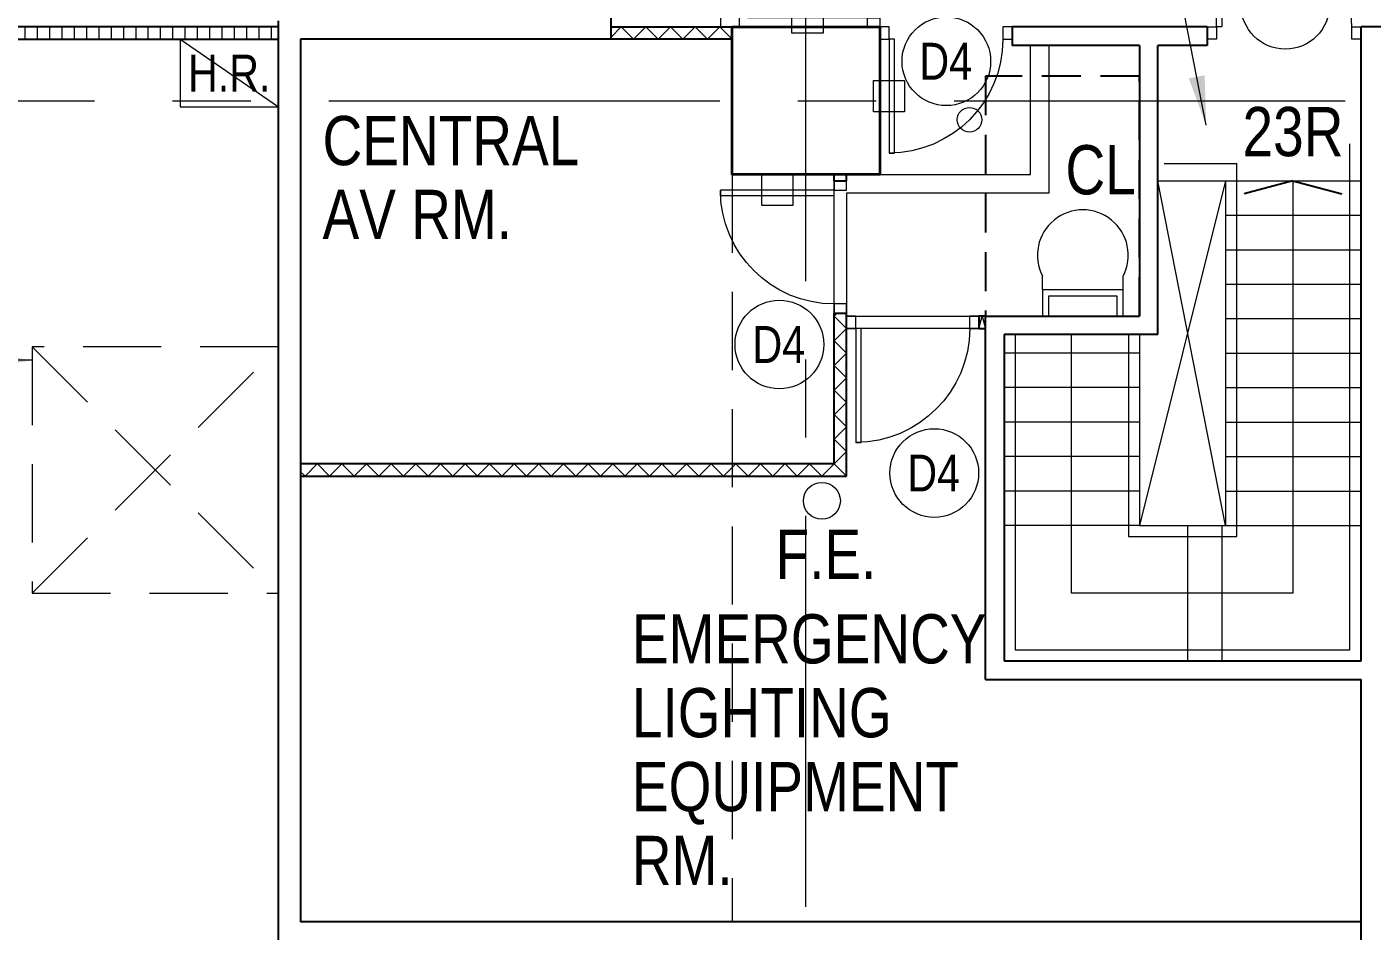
# Model space of a CAD drawing. Header units: millimetres. Extents: x 833576263 to 1668046980, y 817519639 to 1636103653.
# Drawn here: x 833987461 to 833998390, y 818073182 to 818080527 of the extents above; entities that cross this region are included whole.
import ezdxf
from ezdxf.enums import TextEntityAlignment as Align

# ---------------------------------------------------------------- set-up
doc = ezdxf.new("R2010")
doc.units = ezdxf.units.MM
doc.header["$LTSCALE"] = 100
doc.header["$MEASUREMENT"] = 0
for name, pattern in [('R_P_Grid$0$CENTER', [50.8, 31.75, -6.35, 6.35, -6.35]), ('R_P_LG$0$HIDDEN', [9.525, 6.35, -3.175]), ('R_P_LG$0$HIDDEN2', [4.7625, 3.175, -1.5875])]:
    doc.linetypes.add(name, pattern=pattern)
doc.layers.get('Defpoints').update_dxf_attribs({"color": 170})
for name, color, linetype, lineweight in [('R_P_Grid$0$RDA0251', 1, 'R_P_Grid$0$CENTER', 18), ('R_P_LG$0$RDA04011', 4, 'Continuous', 25), ('R_P_LG$0$RDA04031', 3, 'Continuous', 25), ('R_P_LG$0$RDA0502', 4, 'Continuous', 25), ('R_P_LG$0$RDA0506', 7, 'Continuous', 18), ('R_P_LG$0$RDA0621', 7, 'Continuous', 13), ('R_P_LG$0$RDA0624', 7, 'Continuous', 13), ('R_P_LG$0$RDA0626', 7, 'R_P_LG$0$HIDDEN', 13), ('R_P_LG$0$RDA2142', 1, 'Continuous', 18), ('R_P_LG$0$RDA2202', 3, 'Continuous', 25), ('R_P_LG$0$RDA2203', 11, 'Continuous', 25), ('R_P_LG$0$RDA2301', 7, 'Continuous', 18), ('R_P_LG$0$RDA2302', 7, 'R_P_LG$0$HIDDEN', 18), ('R_P_LG$0$RDA2401', 1, 'Continuous', 18), ('R_P_LG$0$RDA2461', 7, 'Continuous', 18), ('R_P_LG$0$RDA2804S', 2, 'Continuous', 35), ('R_P_LG$0$RDA3151', 1, 'Continuous', 18), ('R_P_LG$0$RDA3351', 7, 'Continuous', 18), ('R_P_LG$0$RDA4401', 1, 'Continuous', 18), ('R_P_LG$0$RDA5801', 1, 'Continuous', 18), ('R_P_LG$0$RDA5802', 1, 'Continuous', 18)]:
    doc.layers.add(name, color=color, linetype=linetype, lineweight=lineweight)
doc.layers.add('X-REF', color=7, linetype='Continuous')
doc.styles.add('R_P_LG$0$Arial', font='arial.ttf', dxfattribs={"width": 0.8})
doc.styles.add('R_P_LG$0$romans', font='arial.ttf', dxfattribs={"width": 0.8})
doc.dimstyles.new('R_P_LG$0$M_200LA', dxfattribs={"dimscale": 200, "dimtxt": 2.5, "dimasz": 2, "dimexe": 0.8, "dimexo": 0, "dimgap": 0.75, "dimtad": 1, "dimdec": 0, "dimrnd": 1, "dimzin": 12, "dimdsep": 46, "dimtxsty": 'R_P_LG$0$romans', "dimcen": 2, "dimdle": 1, "dimclrd": 7, "dimclre": 7, "dimclrt": 4, "dimaunit": 1, "dimadec": 3, "dimazin": 0, "dimtfac": 1, "dimtdec": 0, "dimtix": 1, "dimtmove": 2, "dimatfit": 3, "dimfxl": 1, "dimtolj": 1, "dimlwd": 18, "dimlwe": 18, "dimarcsym": 0})

# ---------------------------------------------------------------- blocks, each defined once
blk = doc.blocks.new('R_P_Grid')
at = {"layer": 'R_P_Grid$0$RDA0251'}
for p, q in [((833993790, 818027660), (833993790, 818124763.4)), ((833964515, 818079926.7), (834072885.2, 818079926.7))]:
    blk.add_line(p, q, dxfattribs=at)
blk = doc.blocks.new('R_P_LG$0$P46A_Door-Passage-Single-Flush - 925 x 2500mm-5926410-LG_F _5_000 Mpd_')
at = {"layer": 'R_P_LG$0$RDA3151'}
for p, q in [((-537, 69), (-462, 69)), ((-537, -31), (-537, 69)), ((-462, 69), (-462, -31)), ((462, 69), (537, 69)), ((462, -31), (462, 69)), ((537, 69), (537, -31)), ((-462, -31), (-537, -31)), ((418, -31), (462, -31)), ((418, -956), (418, -31)), ((537, -31), (462, -31)), ((462, -31), (462, -956)), ((462, -956), (418, -956))]:
    blk.add_line(p, q, dxfattribs=at)
blk.add_arc((462, -31), 925, 180, 270, dxfattribs=at)
blk = doc.blocks.new('R_P_LG$0$P46A_LADDER_Aluminum_w_Cage - Fixed Ladder With Cage _ Walk-Thru-1697452-LG_F _5_000 Mpd_')
at = {"layer": 'R_P_LG$0$RDA2461'}
for p, q in [((834014653, 818091605), (834014440, 818091605)), ((834014440, 818091605), (834014440, 818091555)), ((834014653, 818090949), (834014653, 818091605)), ((834014653, 818091605), (834014765, 818091605)), ((834014603, 818091555), (834014440, 818091555)), ((834014603, 818090999), (834014603, 818091555)), ((834014440, 818090999), (834014440, 818090949)), ((834014440, 818090999), (834014603, 818090999)), ((834014440, 818090949), (834014653, 818090949)), ((834014653, 818090949), (834014765, 818090949))]:
    blk.add_line(p, q, dxfattribs=at)
blk.add_arc((834014935, 818091277), 369, 242.6713, 117.3287, dxfattribs=at)
blk = doc.blocks.new('R_P_LG$0$D-1100')
at = {"layer": 'R_P_LG$0$RDA3151'}
for points in [[(75, 100), (75, 1200), (120, 1200), (120, 100)], [(0, 100), (75, 100), (75, 0), (0, 0)], [(1250, 100), (1250, 0), (1175, 0), (1175, 100)]]:
    blk.add_lwpolyline(points, close=True, dxfattribs=at)
blk.add_arc((75, 100), 1100, 0, 90, dxfattribs=at)
blk = doc.blocks.new('R_P_LG$0$D-975')
at = {"layer": 'R_P_LG$0$RDA3151'}
for points in [[(75, 100), (75, 1075), (120, 1075), (120, 100)], [(0, 100), (75, 100), (75, 0), (0, 0)], [(1125, 100), (1125, 0), (1050, 0), (1050, 100)]]:
    blk.add_lwpolyline(points, close=True, dxfattribs=at)
blk.add_arc((75, 100), 975, 0, 90, dxfattribs=at)
blk = doc.blocks.new('R_P_LG')
at = {"layer": 'R_P_LG$0$RDA0621'}
h = blk.add_hatch(dxfattribs=at)
h.set_pattern_fill('_USER', color=256, scale=100, double=1, pattern_type=0)
h.set_pattern_definition([(0, (833987147.5, 818080526.7), (0, 100), []), (90, (833987147.5, 818080526.7), (-100, 6e-15), [])])
h.paths.add_polyline_path([(833989505, 818080426.7), (833984790, 818080426.7), (833984790, 818080526.7), (833989505, 818080526.7)])
h = blk.add_hatch(dxfattribs=at)
h.set_pattern_fill('_USER', color=256, scale=141.4, angle=45, double=1, pattern_type=0)
h.set_pattern_definition([(45, (833993590, 818080426.64), (-99.985, 99.985), []), (135, (833993590, 818080426.64), (-99.985, -99.985), [])])
h.paths.add_polyline_path([(833993190, 818080526.6396), (833992205, 818080526.6396), (833992205, 818080426.6396), (833993190, 818080426.6396)])
h = blk.add_hatch(dxfattribs=at)
h.set_pattern_fill('_USER', color=256, scale=141.4, angle=45, double=1, pattern_type=0)
h.set_pattern_definition([(45, (833994020, 818076976.7), (-99.985, 99.985), []), (135, (833994020, 818076976.7), (-99.985, -99.985), [])])
h.paths.add_polyline_path([(833989685, 818076876.7), (833994120, 818076876.7), (833994120, 818078201.7), (833994020, 818078201.6997), (833994020, 818076976.7), (833989685, 818076976.7)])
at = {"layer": 'R_P_LG$0$RDA0624', "lineweight": 18}
h = blk.add_hatch(dxfattribs=at)
h.set_pattern_fill('DOTS', color=4, scale=90, angle=45, style=0)
h.set_pattern_definition([(45, (0, 0), (-50.513940681, 151.541822043), [0, -142.875])])
edge = h.paths.add_edge_path()
edge.add_arc((834065390, 818020126.7), 13000, 75, 90)
edge.add_line((834065390, 818033126.7), (833989233.5977, 818033126.7))
edge.add_arc((833989233.5977, 818040126.7), 7000, 227.47847394, 269.99999999, ccw=False)
edge.add_line((833984502.5276, 818034967.5358), (833978583.9299, 818040395.0234))
edge.add_arc((833983315, 818045554.1877), 7000, 180, 227.47847394, ccw=False)
edge.add_line((833976315, 818045554.1877), (833976315, 818098726.7))
edge.add_arc((833983314.9761, 818098726.7099), 6999.9761, 115.841715, 180.00008101, ccw=False)
edge.add_line((833980263.7812, 818105026.7), (834002230.1033, 818105026.7))
edge.add_line((834002230.1033, 818105026.7), (834002230.4132, 818116699.7))
edge.add_line((834002230.4132, 818116699.7), (833958315, 818116699.7))
edge.add_line((833958315, 818116699.7), (833958315, 818110699.7))
edge.add_line((833958315, 818110699.7), (833963315, 818110699.7))
edge.add_arc((833963315, 818103699.7), 7000, 0, 90, ccw=False)
edge.add_line((833970315, 818103699.7), (833970315, 818045554.1877))
edge.add_arc((833983315, 818045554.1877), 13000, 180, 227.47847393)
edge.add_line((833974528.727, 818035972.8826), (833980447.3247, 818030545.395))
edge.add_arc((833989233.5977, 818040126.7), 13000, 227.47847393, 270)
edge.add_line((833989233.5977, 818027126.7), (834065245.1822, 818027126.7))
edge.add_arc((834065245.1822, 818019026.7), 8100, 75, 90, ccw=False)
edge.add_line((834067341.6165, 818026850.6992), (834090782.7579, 818020569.6643))
edge.add_arc((834094147.4055, 818033126.7), 13000, 255, 270)
edge.add_line((834094147.4055, 818020126.7), (834118759.2741, 818020126.7))
edge.add_arc((834118759.2741, 818033126.7), 13000, 270, 282.26165437)
edge.add_line((834121520.1679, 818020423.257), (834124956.9903, 818021170.1963))
edge.add_arc((834126677.2395, 818013254.9741), 8100, 20.44433993, 102.26165437, ccw=False)
edge.add_arc((834190761.1764, 818035930.696), 59878.7776, 183.670517332, 199.356395537, ccw=False)
edge.add_line((834131005.2286, 818032097.3284), (834127870.7181, 818029996.4247))
edge.add_line((834127870.7181, 818029996.4247), (834126362.9837, 818029715.8154))
edge.add_arc((834117071.8823, 818047426.7), 20000, 270, 297.68143099, ccw=False)
edge.add_line((834117071.8823, 818027426.7), (834089164.0869, 818027426.7))
edge.add_arc((834089164.0869, 818033426.7), 6000, 255.00000001, 270, ccw=False)
edge.add_line((834087611.1726, 818027631.1451), (834068754.6476, 818032683.7357))
at = {"layer": 'Defpoints', "color": 5, "linetype": 'R_P_LG$0$HIDDEN2'}
blk.add_lwpolyline([(833995250, 818078176.7), (833996500, 818078176.7), (833996500, 818080126.7), (833995250, 818080126.7)], close=True, dxfattribs=at)
at = {"layer": 'R_P_LG$0$RDA0506'}
for centre in [(833997684.8028, 818080705.7009), (833994931.0478, 818080247.6991), (833993574.607, 818077946.7359), (833994832.947, 818076902.7495)]:
    blk.add_circle(centre, 360, dxfattribs=at)
at = {"layer": 'R_P_LG$0$RDA0621'}
blk.add_lwpolyline([(833995195, 818078076.7), (833995222.5, 818078176.7), (833995250, 818078076.7)], dxfattribs=at)
at = {"layer": 'R_P_LG$0$RDA0626'}
for p, q in [((833987505, 818075926.7), (833989505, 818077926.7)), ((833987505, 818077926.7), (833989505, 818075926.7))]:
    blk.add_line(p, q, dxfattribs=at)
blk.add_lwpolyline([(833987505, 818075926.7), (833989505, 818075926.7), (833989505, 818077926.7), (833987505, 818077926.7)], close=True, dxfattribs=at)
at = {"layer": 'R_P_LG$0$RDA2142'}
for p, q in [((833998210, 818075466.6997), (833998210, 818079576.7)), ((833997290, 818076386.6997), (833997290, 818079416.7)), ((833995490, 818078026.7), (833995490, 818075466.6994)), ((833996410, 818078026.7), (833996410, 818076386.6994)), ((833996500, 818078026.7), (833996500, 818076476.6994)), ((833996410, 818076386.6994), (833997290, 818076386.6997)), ((833995490, 818075466.6994), (833998210, 818075466.6997))]:
    blk.add_line(p, q, dxfattribs=at)
at = {"layer": 'R_P_LG$0$RDA2202'}
for p, q in [((833992205, 818084576.6997), (833992205, 818080426.7)), ((833989505, 818073076.7), (833989505, 818080576.7)), ((833989685, 818080426.7), (833989685, 818073256.7)), ((833992205, 818080426.7), (833989685, 818080426.7)), ((833997050, 818080526.7), (833995465, 818080526.7)), ((833995465, 818080526.7), (833995465, 818080376.7)), ((833997050, 818080526.7), (833997050, 818080376.7)), ((833998300, 818075376.6997), (833998300, 818080526.7)), ((833998480, 818080526.7), (833998300, 818080526.7)), ((833996500, 818080376.7), (833995465, 818080376.7)), ((833996500, 818080376.7), (833996500, 818078176.7)), ((833996650, 818078026.7), (833996650, 818080376.7)), ((833997050, 818080376.7), (833996650, 818080376.7)), ((833995250, 818075226.7), (833995250, 818078176.7)), ((833995250, 818078176.7), (833996500, 818078176.7)), ((833995400, 818078026.7), (833995400, 818075376.6997)), ((833996650, 818078026.7), (833995400, 818078026.7)), ((833995400, 818075376.6994), (833998300, 818075376.6997)), ((833995250, 818075226.6997), (833998300, 818075226.6997)), ((833998300, 818059326.7), (833998300, 818075226.6997)), ((833998300, 818073256.7), (833989685, 818073256.7))]:
    blk.add_line(p, q, dxfattribs=at)
at = {"layer": 'R_P_LG$0$RDA2203'}
for p, q in [((833989505, 818080526.7), (833984790, 818080526.7)), ((833984790, 818080426.7), (833989505, 818080426.7)), ((833992205, 818080526.7), (833993190, 818080526.7)), ((833993190, 818080426.7), (833992205, 818080426.7)), ((833994020, 818079276.7), (833994020, 818079326.7)), ((833994020, 818079276.7), (833994120, 818079276.7)), ((833994120, 818079276.7), (833994120, 818079326.7)), ((833994020, 818076976.7), (833994020, 818078201.6997)), ((833994020, 818078201.6997), (833994120, 818078201.6997)), ((833994120, 818076876.7), (833994120, 818078201.6997)), ((833995250, 818078176.7), (833995195, 818078176.7)), ((833995195, 818078176.7), (833995195, 818078076.7)), ((833995195, 818078076.7), (833995250, 818078076.7)), ((833994020, 818076976.7), (833989685, 818076976.7)), ((833989685, 818076876.7), (833994120, 818076876.7))]:
    blk.add_line(p, q, dxfattribs=at)
at = {"layer": 'R_P_LG$0$RDA2301'}
for p, q in [((833993100, 818080526.7), (833993100, 818081951.7)), ((833993250, 818080526.7), (833993250, 818081801.7)), ((833995615, 818079326.7), (833995615, 818080376.7)), ((833995765, 818080376.7), (833995765, 818079176.7)), ((833994020, 818078201.6997), (833994020, 818079276.7)), ((833994390, 818079326.7), (833995615, 818079326.7)), ((833994120, 818079176.7), (833994120, 818078201.6997)), ((833995765, 818079176.7), (833994120, 818079176.7)), ((833994120, 818078176.7), (833995195, 818078176.7)), ((833995195, 818078076.7), (833994120, 818078076.7))]:
    blk.add_line(p, q, dxfattribs=at)
at = {"layer": 'R_P_LG$0$RDA2302'}
blk.add_line((833993190, 818079326.7), (833993190, 818073256.7), dxfattribs=at)
at = {"layer": 'R_P_LG$0$RDA2401'}
for p, q in [((833996700, 818079416.7), (833997290, 818079416.7)), ((833996650, 818079276.7), (833997200, 818079276.7)), ((833997200, 818079276.7), (833997200, 818076476.6997)), ((833997200, 818079276.7), (833998300, 818079276.7)), ((833997747.0546, 818079276.7), (833997747.0546, 818075926.7)), ((833997200, 818078996.6997), (833998300, 818078996.6997)), ((833997200, 818078716.6997), (833998300, 818078716.6997)), ((833997200, 818078436.6997), (833998300, 818078436.6997)), ((833997200, 818078156.6997), (833998300, 818078156.6997)), ((833995947.0546, 818075926.6997), (833995947.0546, 818078026.7)), ((833996500, 818077876.6994), (833995400, 818077876.6994)), ((833997200, 818077876.6997), (833998300, 818077876.6997)), ((833996500, 818077596.6994), (833995400, 818077596.6994)), ((833997200, 818077596.6997), (833998300, 818077596.6997)), ((833996500, 818077316.6994), (833995400, 818077316.6994)), ((833997200, 818077316.6997), (833998300, 818077316.6997)), ((833996500, 818077036.6994), (833995400, 818077036.6994)), ((833997200, 818077036.6997), (833998300, 818077036.6997)), ((833996500, 818076756.6994), (833995400, 818076756.6994)), ((833997200, 818076756.6997), (833998300, 818076756.6997)), ((833996500, 818076476.6994), (833995400, 818076476.6994)), ((833996500, 818076476.6994), (833997200, 818076476.6997)), ((833996890, 818076476.7), (833996890, 818075376.6995)), ((833997170, 818076476.7005), (833997170, 818075376.6995)), ((833997200, 818076476.6997), (833998300, 818076476.6997)), ((833997747.0546, 818075926.7), (833995947.0546, 818075926.6997))]:
    blk.add_line(p, q, dxfattribs=at)
at = {"layer": 'R_P_LG$0$RDA2401', "color": 3, "lineweight": 25}
for q in [(833997351.025, 818079170.5842), (833998143.0842, 818079170.5842)]:
    blk.add_line((833997747.0546, 818079276.7), q, dxfattribs=at)
at = {"layer": 'R_P_LG$0$RDA2804S'}
blk.add_lwpolyline([(833993190, 818080526.7), (833994390, 818080526.7), (833994390, 818079326.7), (833993190, 818079326.7)], close=True, dxfattribs=at)
at = {"layer": 'R_P_LG$0$RDA3151'}
for points in [[(833993676.0294, 818080475.2294), (833993676.0294, 818080728.1706), (833993928.9706, 818080728.1706), (833993928.9706, 818080475.2294)], [(833994338.5294, 818079837.7294), (833994338.5294, 818080090.6706), (833994591.4706, 818080090.6706), (833994591.4706, 818079837.7294)], [(833993431.0294, 818079075.2294), (833993431.0294, 818079328.1706), (833993683.9706, 818079328.1706), (833993683.9706, 818079075.2294)]]:
    blk.add_lwpolyline(points, close=True, dxfattribs=at)
blk.add_circle((833995119.0738, 818079772.6262), 100, dxfattribs=at)
at = {"layer": 'R_P_LG$0$RDA3351'}
for p, q in [((833997200, 818079276.7), (833996500, 818076476.6997)), ((833997200, 818076476.7), (833996650, 818079276.7))]:
    blk.add_line(p, q, dxfattribs=at)
at = {"layer": 'R_P_LG$0$RDA5801'}
blk.add_circle((833993920, 818076676.7), 150, dxfattribs=at)
at = {"layer": 'R_P_LG$0$RDA5802'}
blk.add_line((833988705, 818080426.7), (833989505, 818079876.7), dxfattribs=at)
blk.add_lwpolyline([(833988705, 818079876.7), (833989505, 818079876.7), (833989505, 818080426.7), (833988705, 818080426.7)], close=True, dxfattribs=at)
at = {"layer": 'R_P_LG$0$RDA2461', "rotation": 90}
blk.add_blockref('R_P_LG$0$P46A_LADDER_Aluminum_w_Cage - Fixed Ladder With Cage _ Walk-Thru-1697452-LG_F _5_000 Mpd_', (1652087316.7, -15936263.3), dxfattribs=at)
at = {"layer": 'R_P_LG$0$RDA3151', "rotation": 90}
blk.add_blockref('R_P_LG$0$D-975', (833994390, 818080526.7), dxfattribs=at)
at = {"layer": 'R_P_LG$0$RDA3151'}
blk.add_blockref('R_P_LG$0$D-1100', (833997050, 818080426.7), dxfattribs=at)
at = {"layer": 'R_P_LG$0$RDA3151', "xscale": -1}
for p in [(833994927.5, 818080458.05), (833994657.5, 818078108.05)]:
    blk.add_blockref('R_P_LG$0$P46A_Door-Passage-Single-Flush - 925 x 2500mm-5926410-LG_F _5_000 Mpd_', p, dxfattribs=at)
at = {"layer": 'R_P_LG$0$RDA3151', "xscale": -1, "rotation": 270}
blk.add_blockref('R_P_LG$0$P46A_Door-Passage-Single-Flush - 925 x 2500mm-5926410-LG_F _5_000 Mpd_', (833994051.35, 818078739.2), dxfattribs=at)
at = {"layer": 'R_P_LG$0$RDA04011', "style": 'R_P_LG$0$Arial', "width": 0.8}
for s, p in [('CENTRAL', (833989862.8762, 818079403.3987)), ('CL', (833995898.516, 818079166.2008)), ('AV RM.', (833989862.8762, 818078803.3987))]:
    blk.add_text(s, height=400, dxfattribs=at).set_placement(p)
at = {"layer": 'R_P_LG$0$RDA04031', "color": 4, "lineweight": 25, "insert": (833992376.0435, 818075755.8943), "char_height": 400, "width": 3528.903711, "attachment_point": 1, "line_spacing_factor": 0.9, "style": 'R_P_LG$0$Arial'}
blk.add_mtext('EMERGENCY LIGHTING  EQUIPMENT  RM.', dxfattribs=at)
at = {"layer": 'R_P_LG$0$RDA0506', "color": 0, "lineweight": 15, "style": 'R_P_LG$0$romans', "width": 0.8}
for p in [(833994926.0478, 818080247.6991), (833993569.607, 818077946.7359), (833994827.947, 818076902.7495)]:
    blk.add_text('D4', height=300, dxfattribs=at).set_placement(p, align=Align.MIDDLE)
at = {"layer": 'R_P_LG$0$RDA4401', "style": 'R_P_LG$0$romans', "width": 0.8}
blk.add_text('23R', height=400, dxfattribs=at).set_placement((833997747.0546, 818079676.6997), align=Align.MIDDLE)
at = {"layer": 'R_P_LG$0$RDA5801', "insert": (833993543.3677, 818076442.6367), "char_height": 400, "width": 1038.987, "attachment_point": 1, "line_spacing_factor": 0.9, "style": 'R_P_LG$0$Arial'}
blk.add_mtext('F.E.', dxfattribs=at)
at = {"layer": 'R_P_LG$0$RDA5802', "style": 'R_P_LG$0$romans', "width": 0.8}
blk.add_text('H.R.', height=300, rotation=359.99997268, dxfattribs=at).set_placement((833989105, 818080151.7), align=Align.MIDDLE)
at = {"layer": 'R_P_LG$0$RDA04031', "color": 4, "lineweight": 25}
blk.add_leader([(833987505, 818077818.3249), (833986585.896, 818077818.3249)], dimstyle='R_P_LG$0$M_200LA', dxfattribs=at)
at = {"layer": 'R_P_LG$0$RDA0502'}
blk.add_leader([(833997042.036, 818079728.7894), (833996746.7536, 818081232.6229), (833996395.8235, 818081232.6229)], dimstyle='R_P_LG$0$M_200LA', override={"dimgap": 0.75, "dimtad": 0}, dxfattribs=at)

msp = doc.modelspace()

# ---------------------------------------------------------------- block references
at = {"layer": 'X-REF'}
for name in ['R_P_LG', 'R_P_Grid']:
    msp.add_blockref(name, (0, 0), dxfattribs=at)

doc.saveas('drawing.dxf')
